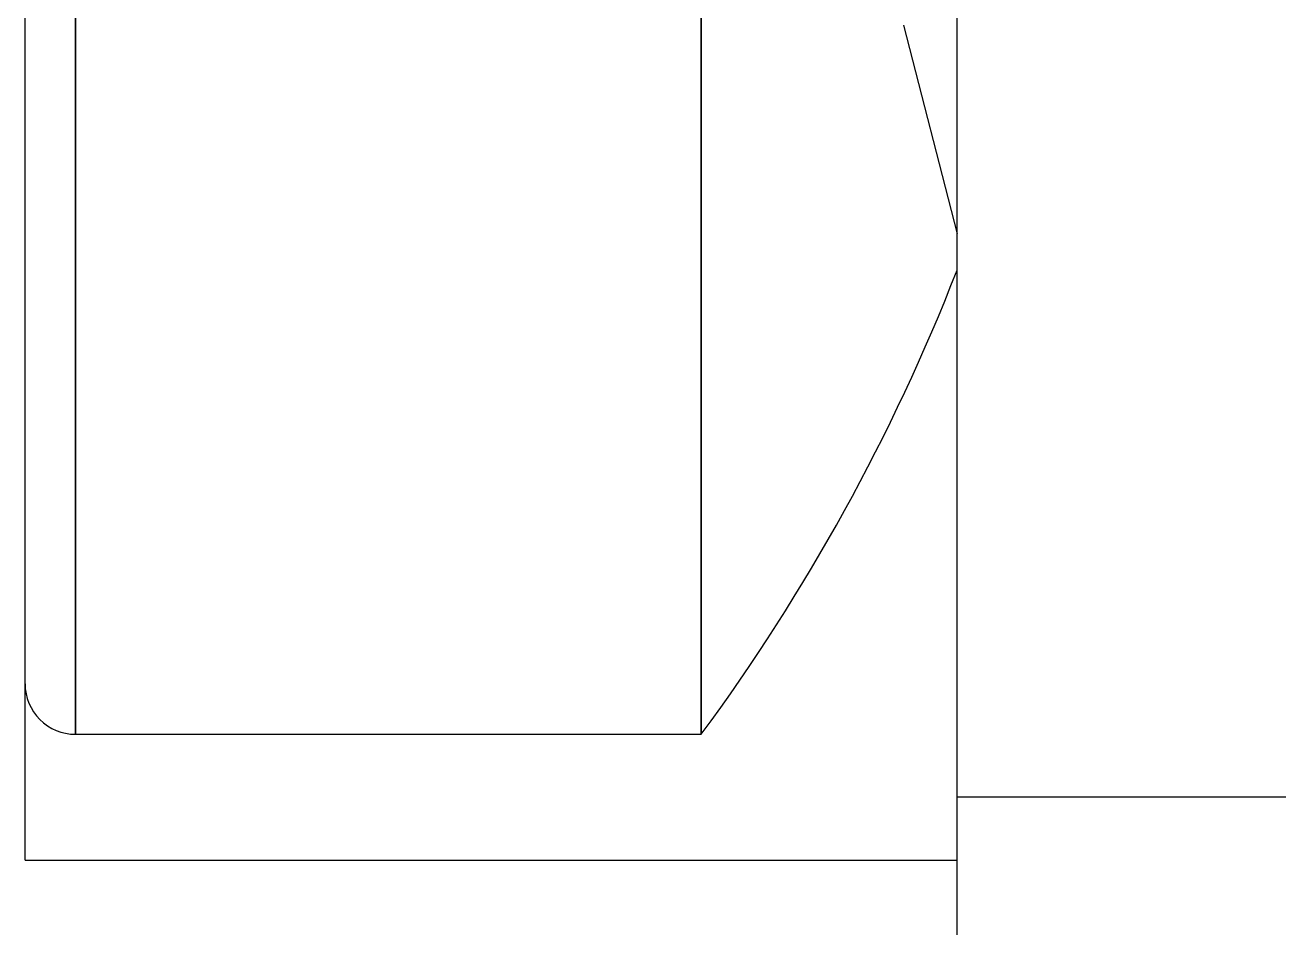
# Model space of a CAD drawing. Header units: millimetres. Extents: x 256 to 2599, y 626 to 1192.
# Drawn here: x 2044.2099 to 2044.6524, y 667.2644 to 667.5829 of the extents above; entities that cross this region are included whole.
import ezdxf

# ---------------------------------------------------------------- set-up
doc = ezdxf.new("R2010")
doc.units = ezdxf.units.MM
doc.layers.add('MAIN-1', color=7, linetype='Continuous')
doc.layers.add('MAIN-2', color=7, linetype='Continuous')

msp = doc.modelspace()

# ---------------------------------------------------------------- linework, layer by layer
at = {"layer": 'MAIN-1'}
for p, q in [((2044.538836625946, 663.1768347590233), (2044.538836625946, 668.1549797411482)), ((2045.694477425368, 667.3104730031101), (2044.538836625946, 667.3104730031101))]:
    msp.add_line(p, q, dxfattribs=at)
at = {"layer": 'MAIN-2'}
for p, q in [((2044.209923475342, 667.2882491415822), (2044.209923475342, 667.7549502336557)), ((2044.227702564564, 667.7549502336557), (2044.227702564564, 667.3326968646367)), ((2044.227702564564, 667.3326968646367), (2044.227702564564, 667.7549502336557)), ((2044.227702564564, 667.7549502336557), (2044.227702564564, 667.3326968646367)), ((2044.227702564564, 667.3326968646367), (2044.227702564564, 667.7549502336557)), ((2044.448558674826, 667.3326968646367), (2044.448558674826, 667.7549502336557)), ((2044.448558674826, 667.7549502336557), (2044.448558674826, 667.3326968646367)), ((2044.448558674826, 667.3326968646367), (2044.448558674826, 667.7549502336557)), ((2044.448558674826, 667.7549502336557), (2044.448558674826, 667.3326968646367)), ((2044.519901923091, 667.5828929920364), (2044.538836609347, 667.5092361004746)), ((2044.519901923091, 667.5828929920364), (2044.538836609347, 667.5092361004746)), ((2044.227702564564, 667.3326968646367), (2044.448558631566, 667.3326968646367)), ((2044.227702564564, 667.3326968646367), (2044.448558631566, 667.3326968646367)), ((2044.20992340752, 667.2882491415822), (2044.538836625946, 667.2882491415822)), ((2044.20992340752, 667.2882491415822), (2044.538836625946, 667.2882491415822))]:
    msp.add_line(p, q, dxfattribs=at)
for centre, radius, start, end in [((2043.87632121184, 667.7549502336557), 0.711163568875014, 323.5764239859901, 338.6846334942417), ((2044.227702564564, 667.3504759538579), 0.01777908922187536, 179.999732245063, 270), ((2044.227702564564, 667.3504759538579), 0.01777908922187536, 179.999732245063, 270)]:
    msp.add_arc(centre, radius, start, end, dxfattribs=at)

doc.saveas('drawing.dxf')
